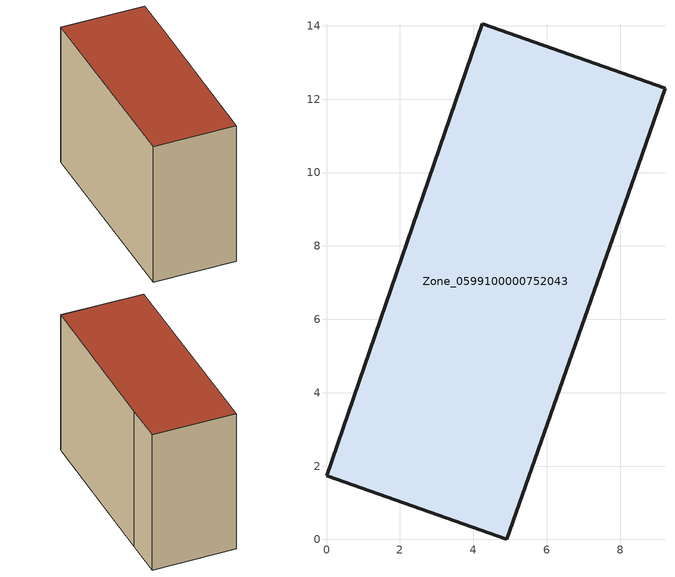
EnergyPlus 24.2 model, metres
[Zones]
Zone_0599100000752043
 floor ground (C_G): 4.25,14.06 9.22,12.3 8.4,9.91 4.91,0 0,1.73 z3.29
 wall outside (C_F): 4.91,0 8.4,9.91 9.22,12.3 4.25,14.06 0,1.73 4.91,0 z3.29:12.82
 roof outside (C_R): 9.22,12.3 4.25,14.06 0,1.73 4.91,0 8.4,9.91 z12.82
[BUILDING]
Pand.0599100000752043: North Axis=0; Terrain=City; Loads Convergence Tolerance Value=0.04; Temperature Convergence Tolerance Value=0.4; Solar Distribution=FullExterior; Maximum Number of Warmup Days=25; Minimum Number of Warmup Days=1
[Site:Location]
Rotterdam.The.Hague.AP_ZH_NLD Design_Conditions: Latitude=51.96; Longitude=4.45; Time Zone=1; Elevation=-4.5
[SITE:GROUNDTEMPERATURE:BUILDINGSURFACE]
18, 18, 18, 18, 18, 18, 18, 18, 18, 18, 18, 18
[MATERIAL] Thermal Absorptance=0.9; Solar Absorptance=0.7; Visible Absorptance=0.7
Name | Roughness | Thickness | Conductivity | Density | Specific Heat
G.TI.2006-2014 | MediumSmooth | 0.15 | 0.06 | 540 | 1210
F.TI.2006-2014 | Rough | 0.3 | 0.12 | 1920 | 840
R.TI.2006-2014 | MediumRough | 0.2 | 0.08 | 1500 | 1000
[CONSTRUCTION]
C_G: G.TI.2006-2014
C_F: F.TI.2006-2014
C_R: R.TI.2006-2014
[ZONE]
Zone_0599100000752043: Type=1; Multiplier=1; Ceiling Height=Autocalculate; Volume=Autocalculate; Floor Area=autocalculate; Part of Total Floor Area=Yes
[ZONEINFILTRATION:DESIGNFLOWRATE]
Infil_Zone_0599100000752043: Zone or ZoneList or Space or SpaceList=Zone_0599100000752043; Schedule=AlwaysOn; Design Flow Rate Calculation Method=Flow/Area; Flow Rate per Floor Area=0.0015; Constant Term Coefficient=1; Temperature Term Coefficient=0; Velocity Term Coefficient=0; Velocity Squared Term Coefficient=0
[HVACTEMPLATE:ZONE:IDEALLOADSAIRSYSTEM]
Zone_0599100000752043: Maximum Heating Supply Air Temperature=50; Minimum Cooling Supply Air Temperature=13; Maximum Heating Supply Air Humidity Ratio=0.0156; Minimum Cooling Supply Air Humidity Ratio=0.0077; Heating Limit=NoLimit; Cooling Limit=NoLimit; Dehumidification Control Type=ConstantSensibleHeatRatio; Cooling Sensible Heat Ratio=0.7; Dehumidification Setpoint=60; Humidification Control Type=None; Humidification Setpoint=30; Outdoor Air Method=None; Outdoor Air Flow Rate per Person=0.00944; Outdoor Air Flow Rate per Zone Floor Area=0; Outdoor Air Flow Rate per Zone=0; Demand Controlled Ventilation Type=None; Outdoor Air Economizer Type=NoEconomizer; Heat Recovery Type=None; Sensible Heat Recovery Effectiveness=0.7; Latent Heat Recovery Effectiveness=0.65
[ZONECONTROL:THERMOSTAT]
ThermostatControl_Zone_0599100000752043: Zone or ZoneList=Zone_0599100000752043; Control Type Schedule=DualSetpointControlType; Control 1=Thermostat_Zone_0599100000752043; Temperature Difference Between Cutout And Setpoint=0
[THERMOSTATSETPOINT:DUALSETPOINT]
Thermostat_Zone_0599100000752043: Heating Setpoint Temperature Schedule=HeatingSetpoint_Zone_0599100000752043; Cooling Setpoint Temperature Schedule=CoolingSetpoint_Zone_0599100000752043
[SCHEDULE:COMPACT]
HeatingSetpoint_Zone_0599100000752043: Through: 12/31, For: AllDays, Until: 24:00, 21
CoolingSetpoint_Zone_0599100000752043: Through: 12/31, For: AllDays, Until: 24:00, 24
DualSetpointControlType: Through: 12/31, For: AllDays, Until: 24:00, 4
AlwaysOn: Through: 12/31, For: AllDays, Until: 24:00, 1
